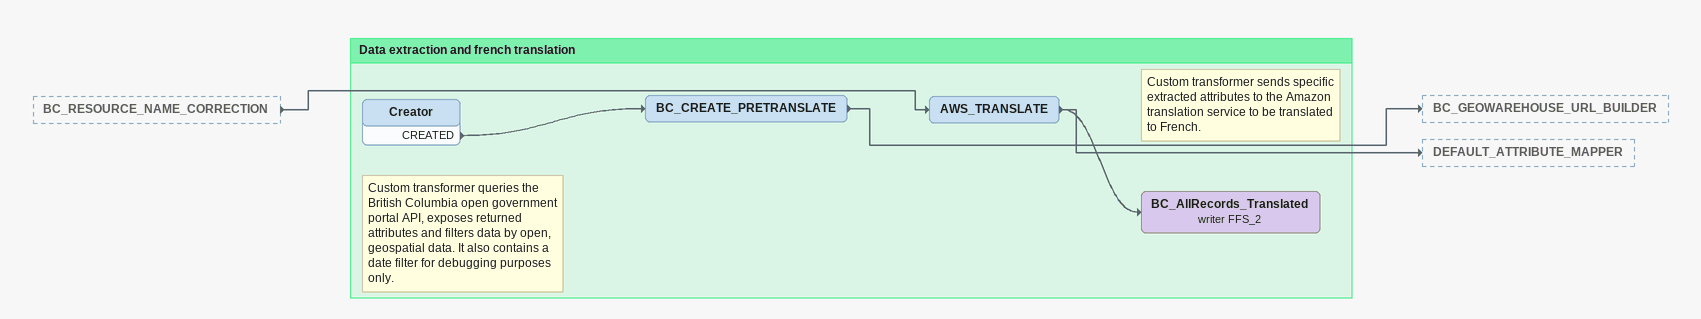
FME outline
BC_RESOURCE_NAME_CORRECTION [outside]
    -> AWS_TRANSLATE

Bookmark: Data extraction and french translation
Creator
    CREATED -> BC_CREATE_PRETRANSLATE
Note: Custom transformer queries the British Columbia open government portal API, exposes returned attributes and filters data by open, geospatial data. It also contains a date filter for debugging purposes only.
BC_CREATE_PRETRANSLATE
    -> BC_GEOWAREHOUSE_URL_BUILDER
Note: Custom transformer sends specific extracted attributes to the Amazon translation service to be translated to French.
AWS_TRANSLATE
    -> DEFAULT_ATTRIBUTE_MAPPER
    -> BC_AllRecords_Translated (writer FFS_2)
BC_AllRecords_Translated (writer FFS_2)
